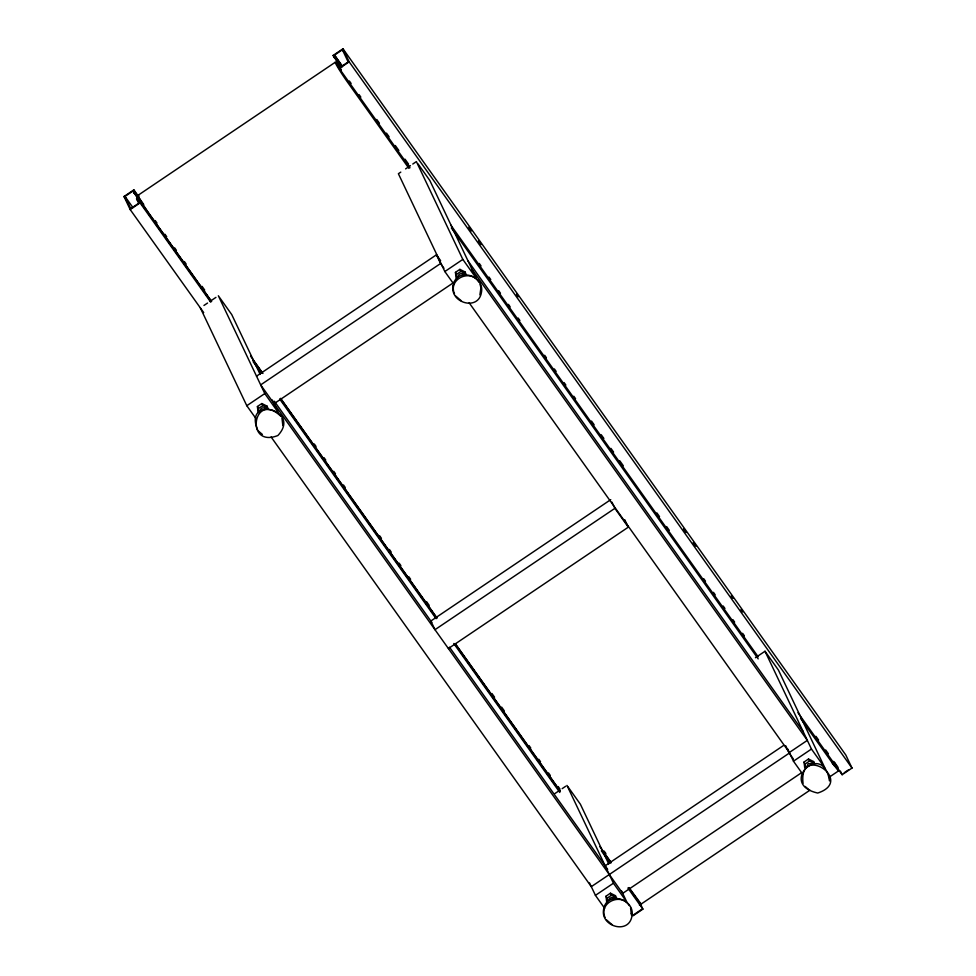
<?xml version="1.0" encoding="UTF-8"?>
<svg xmlns="http://www.w3.org/2000/svg" width="976" height="976" viewBox="0 0 976 976"><rect width="100%" height="100%" fill="white"/><g stroke="black" fill="none" stroke-linecap="round" stroke-linejoin="round"><path stroke-width="1.46" d="M282.857 425.621L282.003 418.387M631.411 915.085L630.569 907.851M829.454 780.922C823.488 739.723 777.079 784.021 817.729 793.037C855.574 780.544 798.283 742.846 803.053 783.325M260.116 411.128C259.787 408.188 263.752 406.663 265.692 408.749M458.159 276.964C457.829 274.024 461.794 272.499 463.722 274.585M806.762 766.636L808.238 763.72L811.593 763.72M479.899 294.898L480.936 287.822L480.046 284.223M608.78 899.921L609.549 898.42L611.854 897.432M203.703 312.601L130.186 209.559L124.001 196.518L133.858 189.856L138.287 196.066M340.319 66.319L333.109 55.449L342.966 48.8L845.814 755.021L851.999 768.063L842.142 774.724L797.953 712.663M210.755 302.194L140.056 202.898L137.738 198.018L136.555 198.811L138.665 203.264L130.772 208.596L124.989 196.42L132.882 191.089L146.083 210.206M342.393 66.758L334.5 55.095L342.393 49.764L344.15 52.253M133.712 192.833L134.895 192.04L133.858 189.856M334.134 57.633L335.317 56.828M137.921 195.383L335.195 62.305M340.807 66.527L338.16 62.806L336.976 63.611L339.294 68.491L409.993 167.787M130.186 209.559L140.056 202.898M339.294 68.491L349.164 61.842L342.966 48.8M400.782 172.118L398.391 173.728L444.836 271.548L454.06 284.492M405.589 168.885L410.384 165.639M412.787 164.029L416.386 161.601L462.831 259.409L476.239 278.245L429.794 180.426L418.057 163.956M203.947 305.464L207.546 303.048M209.95 301.425L215.94 297.375M256.529 376.175L436.443 254.809L440.627 260.702M436.443 254.809L440.566 263.52L260.665 384.886L622.7 893.357L801.357 772.846M444.836 271.548L462.831 259.409M256.017 418.655L246.794 405.711L264.789 393.572L218.343 295.765L231.751 314.589L260.141 374.369M456.085 277.892L455.438 272.365L459.891 269.364L464.979 271.901L465.967 273.963L460.867 271.426L459.891 269.364M258.054 412.055L257.408 406.528L261.849 403.527L266.948 406.065L267.924 408.127L262.825 405.589L261.849 403.527M456.902 278.575L456.426 274.427L460.867 271.426M258.872 412.738L258.384 408.59L262.825 405.589M274.073 403.71L453.974 282.345M610.756 499.639L430.843 621.004L434.979 629.703L614.892 508.337L611.94 502.128M448.387 648.54L628.3 527.174L624.75 519.708M755.424 657.714L765.013 651.248L778.421 670.073L824.866 767.892L811.459 749.056L765.013 651.248M554.978 793.5L559.785 790.267M562.176 788.645L565.775 786.217M605.157 865.822L783.813 745.31M785.668 745.701L789.206 753.167L591.297 886.672L271.108 436.967M802.687 774.139L793.464 761.195L811.459 749.056M604.644 908.302L595.433 895.358L613.428 883.219L566.971 785.412M804.688 767.563L804.041 762.036L808.494 759.035L813.581 761.561L814.57 763.635L809.47 761.097L808.494 759.035M606.657 901.726L606.011 896.2L610.451 893.199L615.551 895.724L616.527 897.798L611.44 895.26L610.451 893.199M805.517 768.246L805.029 764.098L809.47 761.097M607.475 902.41L606.987 898.262L611.44 895.26M639.39 905.033L640.573 904.24L629.081 888.099M809.934 790.194L641.561 903.776A17.678 1.098 56 0 1 640.427 903.093L629.008 887.587M828.783 777.482L838.835 770.698M633.607 914.817L641.5 909.486M844.24 772.724L848.754 769.686M640.573 904.24L642.891 909.132L633.034 915.781L631.265 913.304M612.733 897.542L614.294 898.42M461.465 300.962L455.768 296.082M808.982 789.718L805.176 786.473M262.373 434.43L258.579 431.185M611.989 924.577L606.291 919.709M478.777 282.003C470.7 268.461 447.813 278.929 454.499 293.874M280.734 416.166C253.174 390.144 244.439 448.667 277.867 435.528C302.279 409.554 242.768 394.951 257.725 430.245M629.3 905.63C621.212 892.088 598.337 902.544 605.022 917.489M831.906 762.476L837.701 770.015A17.678 1.098 56 0 0 836.298 765.757M468.761 227.249L471.408 230.983M478.484 240.901L481.131 244.634M516.475 294.276L518.244 296.765M683.505 528.858L686.152 532.579M693.228 542.51L695.876 546.231M731.219 595.885L732.988 598.361M740.943 609.536L742.712 612.013M349.164 61.842L851.999 768.063M334.5 55.095L342.454 66.258M333.109 55.449L338.404 62.903M339.624 67.332L341.393 69.808M349.347 80.984L351.116 83.46M359.07 94.635L360.839 97.112M376.748 119.462L379.396 123.183M386.472 133.114L389.119 136.835M395.304 145.522L398.842 150.487M405.028 159.173L408.554 164.139M479.253 263.435L481.022 265.911M488.976 277.086L490.745 279.563M498.699 290.738L500.468 293.227M508.423 304.39L510.192 306.879M518.146 318.042L519.903 320.531M544.657 355.276L546.414 357.765M554.368 368.928L556.137 371.417M564.091 382.58L565.86 385.069M573.815 396.244L575.584 398.72M591.493 421.059L594.14 424.78M601.216 434.71L603.863 438.444M610.927 448.362L613.587 452.095M619.772 460.782L623.298 465.747M656.885 512.912L659.532 516.633M666.608 526.564L669.255 530.285M703.72 578.695L705.489 581.171M713.444 592.347L715.213 594.823M723.167 605.998L724.936 608.475M732.891 619.65L734.647 622.127M742.602 633.302L744.371 635.779M815.96 736.319L818.608 740.04M825.672 749.971L828.331 753.692M834.517 762.378L838.042 767.343M450.644 224.883L758.181 656.811M408.92 168.384L347.907 82.704A17.409 1.074 56 0 1 340.417 71.59A17.678 1.098 56 0 1 336.33 62.989M451.363 227.981L758.193 658.885M800.637 718.495L834.236 765.684M467.98 260.848L803.199 731.658M472.103 269.547L807.335 740.369L789.34 752.496L469.151 302.804M440.566 263.52L443.921 268.217M614.892 508.337L628.3 527.174M789.206 753.167L793.39 759.047M567.812 786.583L580.391 804.236L608.768 864.016M134.895 192.04L143.728 204.448M155.221 220.576L156.99 223.065M164.944 234.24L166.713 236.717M174.667 247.892L176.424 250.368M184.379 261.544L186.148 264.02M202.056 286.358L204.704 290.092M314.296 443.995L316.053 446.471M324.008 457.646L325.777 460.123M333.731 471.298L335.5 473.775M343.454 484.95L345.223 487.439M379.688 535.836L381.457 538.325M389.412 549.488L391.169 551.977M399.123 563.14L400.892 565.629M408.846 576.792L410.615 579.28M426.524 601.619L429.172 605.34M491.916 693.472L494.564 697.193M501.64 707.124L504.287 710.845M529.041 745.591L530.798 748.08M538.752 759.243L540.521 761.731M548.475 772.907L550.244 775.383M558.199 786.558L559.968 789.035M604.156 851.096L605.913 853.573M211.646 301.462L150.633 215.769A17.409 1.074 56 0 1 143.143 204.667A17.678 1.098 56 0 1 139.068 196.066M250.551 356.094L262.934 373.479M280.612 398.318L437.126 618.113M455.694 644.197L560.041 790.719M599.837 846.607L611.33 862.747M133.773 192.333L211.084 301.035M253.504 360.608L262.337 373.015M280.893 399.086L436.431 617.527M454.987 643.587L560.151 791.292M603.449 852.109L610.525 862.04M147.852 212.695L151.39 217.66M154.916 222.626L157.575 226.347M159.344 228.823L162.87 233.789M164.639 236.277L167.299 239.998M169.055 242.475L172.593 247.44M174.362 249.929L177.01 253.65M178.779 256.139L182.317 261.092M184.086 263.581L186.733 267.302M188.502 269.791L192.04 274.756M200.873 287.164L203.52 290.885M205.289 293.373L208.827 298.327M253.016 360.388L254.785 362.877M256.554 365.353L259.201 369.074M280.405 398.867L283.943 403.832M287.481 408.798L295.435 419.973M297.204 422.449L300.73 427.415M302.499 429.891L305.159 433.625M306.915 436.101L310.453 441.067M312.222 443.543L314.87 447.276M316.639 449.753L320.177 454.718M321.946 457.207L324.593 460.928M326.362 463.405L331.669 470.859M333.438 473.336L341.38 484.511M343.149 486.987L351.104 498.163M352.873 500.639L360.827 511.814M362.596 514.291L366.134 519.256M367.903 521.745L370.551 525.466M374.089 530.432L377.614 535.397M379.383 537.874L382.043 541.607M383.8 544.083L387.338 549.049M389.107 551.525L391.754 555.259M393.523 557.735L397.061 562.701M398.83 565.189L401.478 568.91M403.247 571.387L406.785 576.352M408.554 578.841L411.201 582.562M412.97 585.039L418.265 592.493M420.034 594.97L423.572 599.935M425.341 602.424L427.988 606.145M429.757 608.621L433.295 613.587M458.915 649.577L464.222 657.031M465.991 659.508L469.529 664.473M471.298 666.962L473.946 670.683M475.715 673.159L479.253 678.125M481.009 680.614L483.669 684.335M485.438 686.823L488.964 691.777M490.733 694.265L493.38 697.986M495.149 700.475L498.687 705.441M500.456 707.917L503.104 711.638M504.873 714.127L510.18 721.569M511.949 724.058L519.903 735.221M521.66 737.71L525.198 742.675M526.967 745.152L529.614 748.873M531.383 751.361L534.921 756.327M536.69 758.803L539.338 762.524M541.107 765.013L544.645 769.979M546.414 772.455L556.125 786.107M603.851 853.134L606.499 856.855M608.268 859.344L610.037 861.82M633.009 894.089L635.669 897.822M253.174 361.767L261.129 372.942M279.685 399.013L436.101 618.699M453.779 643.513L559.821 792.463M601.362 850.791L610.195 863.199M627.873 888.026L642.891 909.132M136.555 198.811L139.202 202.532M274.354 401.221L431.795 622.346M449.485 647.186L607.67 869.36M124.989 196.42L132.943 207.583M264.789 393.572L278.197 412.409L272.292 399.989M613.428 883.219L626.836 902.056L621.517 890.881M124.001 196.518L126.648 200.239M840.397 771.052L842.142 774.724M804.041 762.036L805.029 764.098M787.571 748.775L793.464 761.195M455.438 272.365L456.426 274.427M342.393 49.764L348.164 61.939L340.282 67.259L338.16 62.806M606.011 896.2L606.987 898.262M589.528 882.938L595.433 895.358M257.408 406.528L258.384 408.59M200.348 307.891L246.794 405.711M813.581 761.561L813.911 764.33M464.979 271.901L465.308 274.659M266.948 406.065L267.265 408.822M336.403 63.123A17.409 1.074 56 0 1 339.148 66.527M833.614 761.402A17.678 1.098 56 0 1 835.7 764.757M453.132 285.541C449.521 302.841 478.325 311.332 481.412 292.544C485.023 275.256 456.219 266.765 453.132 285.541M603.656 909.168C600.033 926.468 628.849 934.959 631.923 916.171C635.547 898.872 606.743 890.38 603.656 909.168"/></g></svg>
